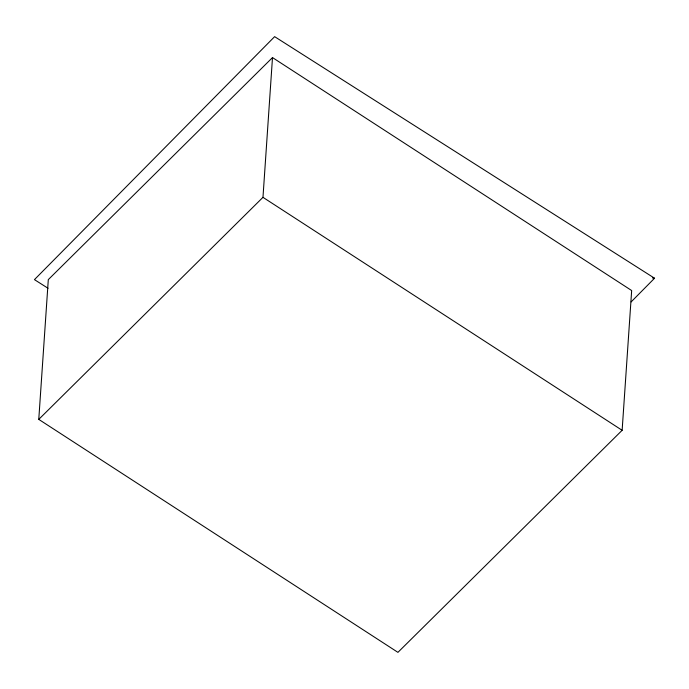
<?xml version="1.0" encoding="UTF-8"?>
<svg xmlns="http://www.w3.org/2000/svg" width="689" height="689" viewBox="0 0 689 689"><rect width="100%" height="100%" fill="white"/><g stroke="black" fill="none" stroke-linecap="round" stroke-linejoin="round"><path stroke-width="1.03" d="M38.773 419.386L48.299 279.631L272.499 57.575L631.667 290.543L622.133 430.298L397.932 652.354L38.773 419.386L262.974 197.33L272.499 57.575M631.133 301.911L654.55 278.227L274.627 36.646L34.45 279.631L48.049 288.278M652.423 277.917L654.55 278.227M262.974 197.33L622.133 430.298"/></g></svg>
